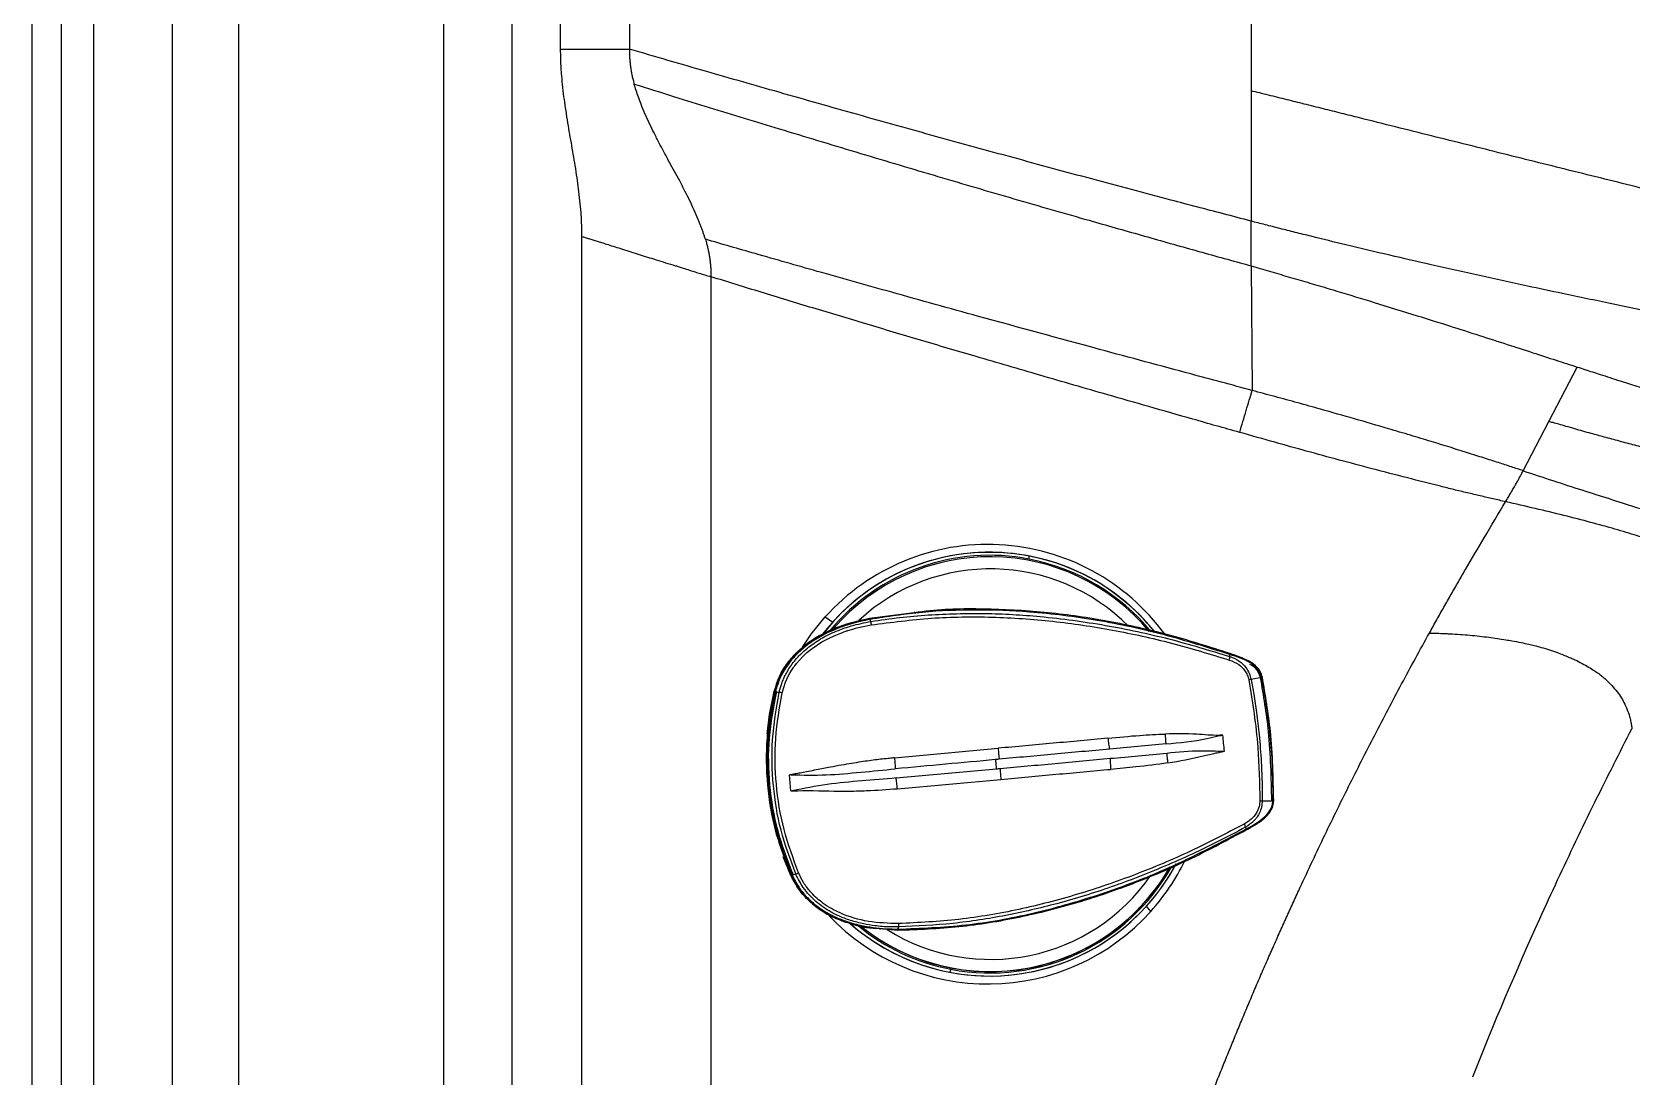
# Model space of a CAD drawing. Extents: x 525 to 609, y 649 to 778.
# Drawn here: x 525.13 to 535.14, y 704.03 to 710.57 of the extents above; entities that cross this region are included whole.
import ezdxf

# ---------------------------------------------------------------- set-up
doc = ezdxf.new("R2010")
doc.units = 0
doc.header["$MEASUREMENT"] = 0
doc.layers.add('1', color=4, linetype='Continuous')

# ---------------------------------------------------------------- blocks, each defined once
blk = doc.blocks.new('JETSETTER')
at = {"layer": '1', "color": 4, "linetype": 'Continuous', "lineweight": 25}
blk.add_line((0, 64.99), (0, 33.995), dxfattribs=at)
at = {"layer": '1', "color": 3, "linetype": 'Continuous', "lineweight": 25}
for p, q in [((0.184, 33.995), (0.184, 64.573)), ((0.387, 33.995), (0.387, 64.296)), ((0.878, 63.663), (0.878, 33.995)), ((1.296, 33.995), (1.296, 63.154)), ((2.577, 62.919), (2.577, 33.158)), ((3.007, 33.995), (3.007, 62.919)), ((3.31, 41.336), (3.31, 55.881)), ((3.74, 55.882), (3.74, 41.336)), ((7.632, 42.951), (7.632, 41.075)), ((7.632, 41.075), (7.632, 40.622)), ((7.632, 40.622), (7.632, 40.26)), ((3.443, 33.669), (3.443, 40.164)), ((7.633, 39.98), (7.64, 39.2)), ((4.251, 39.912), (4.251, 34.232)), ((9.496, 39.007), (9.673, 39.347)), ((9.336, 38.698), (9.496, 39.007)), ((6.243, 38.145), (6.243, 38.164)), ((4.966, 37.784), (5.013, 37.751)), ((5.243, 37.774), (5.524, 37.809)), ((5.524, 37.809), (5.243, 37.774)), ((5.243, 37.774), (5.243, 37.774)), ((5.246, 37.767), (5.246, 37.768)), ((5.252, 37.755), (5.246, 37.767)), ((5.525, 37.813), (5.524, 37.813)), ((5.013, 37.751), (4.949, 37.674)), ((7.5, 37.547), (7.5, 37.548)), ((7.5, 37.536), (7.5, 37.547)), ((7.698, 37.405), (7.632, 37.392)), ((4.647, 37.317), (4.648, 37.317)), ((4.647, 37.317), (4.647, 37.317)), ((4.654, 37.316), (4.678, 37.311)), ((5.4, 36.902), (6.048, 36.962)), ((4.752, 36.695), (4.743, 36.795)), ((5.41, 36.776), (6.038, 36.833)), ((5.418, 36.709), (6.066, 36.767)), ((7.702, 36.633), (7.769, 36.633)), ((7.597, 36.468), (7.599, 36.457)), ((7.599, 36.457), (7.6, 36.456)), ((4.752, 36.165), (4.704, 36.283)), ((4.752, 36.165), (4.753, 36.165)), ((4.752, 36.165), (4.752, 36.165)), ((4.759, 36.168), (4.782, 36.176)), ((7.004, 35.94), (6.977, 35.974)), ((5.306, 35.834), (5.422, 35.824)), ((5.308, 35.83), (5.309, 35.829)), ((5.421, 35.824), (5.422, 35.824)), ((5.423, 35.831), (5.426, 35.844)), ((5.423, 35.831), (5.423, 35.83)), ((5.746, 35.56), (5.754, 35.579))]:
    blk.add_line(p, q, dxfattribs=at)
at = {"layer": '1', "color": 3, "linetype": 'Continuous', "lineweight": 25, "flags": 128}
for points in [[(4.823, 37.594), (4.878, 37.676), (4.966, 37.784)], [(4.697, 37.308), (4.717, 37.375), (4.737, 37.418), (4.744, 37.431), (4.751, 37.443), (4.76, 37.455), (4.768, 37.468), (4.768, 37.468), (4.77, 37.471), (4.776, 37.478), (4.787, 37.493), (4.805, 37.514), (4.829, 37.538), (4.852, 37.56), (4.877, 37.58), (4.878, 37.581), (4.885, 37.587), (4.946, 37.627), (4.999, 37.655), (5.033, 37.67), (5.063, 37.682), (5.07, 37.685), (5.083, 37.69), (5.095, 37.694), (5.1, 37.696), (5.102, 37.696), (5.103, 37.697), (5.103, 37.697), (5.104, 37.697), (5.104, 37.697), (5.104, 37.697), (5.104, 37.697), (5.104, 37.697), (5.104, 37.697), (5.104, 37.697), (5.104, 37.697), (5.104, 37.697), (5.104, 37.697), (5.107, 37.698), (5.139, 37.708), (5.165, 37.715), (5.254, 37.734)], [(4.603, 37.051), (4.618, 37.173), (4.647, 37.317)], [(4.617, 37.14), (4.622, 37.172), (4.65, 37.316)]]:
    blk.add_lwpolyline(points, dxfattribs=at)
at = {"layer": '1', "color": 3, "linetype": 'Continuous', "lineweight": 25}
for centre, radius, start, end in [((5.995, 36.865), 1.323, 79.1783, 142.2121), ((5.985, 36.865), 1.372, 36.0887, 137.9519), ((5.999, 36.865), 1.304, 79.1803, 140.046), ((5.995, 36.865), 1.323, 38.5783, 137.9534), ((5.999, 36.865), 1.295, 39.7322, 139.0952), ((5.999, 36.865), 1.295, 39.7414, 139.0784), ((6.002, 36.865), 1.219, 44.7543, 132.658), ((5.994, 36.865), 1.323, 38.3388, 79.1617), ((5.998, 36.864), 1.304, 39.3103, 79.1617), ((5.438, 37.767), 0.187, 183.6098, 190.1684), ((7.449, 37.533), 0.0507, 338.43, 3.2438), ((7.687, 37.014), 0.382, 98.2002, 100.3536), ((6.389, 36.895), 1.784, 166.3735, 204.0714), ((4.641, 37.056), 0.258, 77.4049, 81.6652), ((6.387, 36.895), 1.787, 174.106, 204.0712), ((7.686, 36.941), 0.308, 270.1686, 272.8398), ((7.547, 36.462), 0.0504, 7.3793, 32.1086), ((4.714, 36.383), 0.218, 288.0197, 293.0586), ((5.999, 36.86), 1.295, 231.4347, 330.5382), ((5.999, 36.86), 1.296, 231.7555, 330.3335), ((6.002, 36.86), 1.219, 237.866, 325.3677), ((5.995, 36.86), 1.323, 259.1877, 331.5444), ((5.998, 36.86), 1.304, 259.1843, 330.7268), ((5.993, 36.862), 1.326, 317.9423, 331.9873), ((5.983, 36.862), 1.375, 317.9412, 333.9705), ((5.995, 36.859), 1.322, 228.4209, 317.9564), ((5.985, 36.859), 1.372, 223.3895, 317.9551), ((5.995, 36.86), 1.323, 228.8844, 259.1632), ((5.608, 35.865), 0.183, 180.2237, 186.8513), ((5.999, 36.86), 1.304, 230.7397, 259.1651)]:
    blk.add_arc(centre, radius, start, end, dxfattribs=at)
for points, knots in [([(3.443, 40.164), (3.443, 40.17), (3.443, 40.182), (3.443, 40.2), (3.442, 40.219), (3.442, 40.237), (3.441, 40.256), (3.44, 40.275), (3.439, 40.295), (3.436, 40.332), (3.431, 40.388), (3.423, 40.46), (3.413, 40.533), (3.401, 40.606), (3.389, 40.678), (3.377, 40.75), (3.364, 40.821), (3.352, 40.894), (3.341, 40.966), (3.33, 41.04), (3.322, 41.112), (3.316, 41.174), (3.313, 41.224), (3.311, 41.262), (3.31, 41.299), (3.31, 41.324), (3.31, 41.336)], [0, 0, 0, 0, 0.014964, 0.030106, 0.045432, 0.060948, 0.076659, 0.092568, 0.108682, 0.125005, 0.185426, 0.249997, 0.309049, 0.374997, 0.437499, 0.500003, 0.562507, 0.625008, 0.690943, 0.750009, 0.814563, 0.875001, 0.907387, 0.938989, 0.969846, 1, 1, 1, 1]), ([(3.31, 41.336), (3.332, 41.336), (3.359, 41.336), (3.42, 41.336), (3.49, 41.336), (3.57, 41.336), (3.654, 41.336), (3.697, 41.336), (3.74, 41.336)], [0, 0, 0, 0, 0.25, 0.25, 0.5, 0.75, 0.75, 1, 1, 1, 1]), ([(3.74, 41.336), (3.74, 41.331), (3.74, 41.322), (3.74, 41.308), (3.741, 41.294), (3.742, 41.28), (3.743, 41.266), (3.744, 41.252), (3.746, 41.238), (3.748, 41.219), (3.752, 41.196), (3.757, 41.169), (3.763, 41.143), (3.768, 41.126), (3.77, 41.117)], [0, 0, 0, 0, 0.062049, 0.12415, 0.186345, 0.248673, 0.311175, 0.373892, 0.436862, 0.500123, 0.625266, 0.75007, 0.874876, 1, 1, 1, 1]), ([(7.632, 40.26), (7.574, 40.275), (7.461, 40.305), (7.294, 40.348), (7.102, 40.399), (6.883, 40.457), (6.553, 40.545), (6.145, 40.656), (5.656, 40.79), (5.168, 40.926), (4.69, 41.062), (4.213, 41.198), (3.901, 41.289), (3.74, 41.336)], [0, 0, 0, 0, 0.044272, 0.087027, 0.128265, 0.191539, 0.255401, 0.381735, 0.506278, 0.631738, 0.75853, 0.875211, 1, 1, 1, 1]), ([(4.216, 40.146), (4.214, 40.153), (4.21, 40.166), (4.203, 40.186), (4.196, 40.207), (4.188, 40.228), (4.18, 40.249), (4.166, 40.283), (4.145, 40.33), (4.118, 40.389), (4.087, 40.45), (4.056, 40.51), (4.023, 40.57), (3.989, 40.632), (3.957, 40.692), (3.925, 40.752), (3.896, 40.809), (3.866, 40.87), (3.838, 40.93), (3.815, 40.986), (3.797, 41.034), (3.783, 41.076), (3.774, 41.104), (3.77, 41.117)], [0, 0, 0, 0, 0.01996, 0.040246, 0.060861, 0.08181, 0.103095, 0.12472, 0.18491, 0.249518, 0.308383, 0.374739, 0.43748, 0.500256, 0.571955, 0.625722, 0.691621, 0.750806, 0.815183, 0.875427, 0.918198, 0.95971, 1, 1, 1, 1]), ([(3.77, 41.117), (3.855, 41.091), (4.011, 41.042), (4.314, 40.948), (4.692, 40.833), (5.159, 40.692), (5.638, 40.549), (6.118, 40.408), (6.546, 40.285), (6.923, 40.178), (7.245, 40.087), (7.458, 40.028), (7.564, 39.999)], [0, 0, 0, 0, 0.0671667, 0.1243881, 0.2402639, 0.3667132, 0.4944132, 0.6198437, 0.7462341, 0.8322024, 0.9167919, 1, 1, 1, 1]), ([(13.453, 39.621), (13.449, 39.622), (13.44, 39.624), (13.427, 39.627), (13.414, 39.631), (13.4, 39.634), (13.387, 39.637), (13.374, 39.641), (13.361, 39.644), (13.348, 39.648), (13.335, 39.651), (13.322, 39.654), (13.31, 39.657), (13.271, 39.667), (13.204, 39.684), (13.062, 39.721), (12.862, 39.772), (12.625, 39.831), (12.422, 39.881), (12.258, 39.922), (12.087, 39.964), (11.849, 40.024), (11.601, 40.085), (11.34, 40.15), (11.074, 40.217), (10.73, 40.302), (10.307, 40.408), (9.875, 40.516), (9.434, 40.625), (8.988, 40.737), (8.613, 40.83), (8.349, 40.896), (8.198, 40.934), (8.083, 40.963), (7.969, 40.991), (7.855, 41.02), (7.744, 41.047), (7.668, 41.066), (7.632, 41.075)], [0, 0, 0, 0, 0.006015, 0.011881, 0.017599, 0.023169, 0.028591, 0.033864, 0.038988, 0.043964, 0.04879, 0.053468, 0.057996, 0.062375, 0.094352, 0.124642, 0.189495, 0.249503, 0.281582, 0.312148, 0.344079, 0.374818, 0.437428, 0.467997, 0.499978, 0.562397, 0.624747, 0.687125, 0.749587, 0.812146, 0.874778, 0.906106, 0.921769, 0.937428, 0.954042, 0.96873, 0.984853, 1, 1, 1, 1]), ([(7.633, 39.98), (7.633, 39.983), (7.633, 39.991), (7.633, 40.002), (7.633, 40.015), (7.632, 40.028), (7.632, 40.041), (7.632, 40.055), (7.632, 40.079), (7.632, 40.112), (7.632, 40.149), (7.632, 40.179), (7.632, 40.203), (7.632, 40.231), (7.632, 40.25), (7.632, 40.26)], [0, 0, 0, 0, 0.043569, 0.088909, 0.136004, 0.184839, 0.235399, 0.287667, 0.341646, 0.492309, 0.647394, 0.720749, 0.803873, 0.89693, 1, 1, 1, 1]), ([(13.205, 38.918), (13.203, 38.92), (13.192, 38.926), (13.174, 38.936), (13.154, 38.947), (13.128, 38.96), (13.096, 38.975), (13.04, 39), (12.981, 39.024), (12.918, 39.048), (12.869, 39.066), (12.813, 39.085), (12.748, 39.105), (12.677, 39.127), (12.61, 39.147), (12.547, 39.164), (12.497, 39.178), (12.454, 39.189), (12.415, 39.2), (12.356, 39.215), (12.242, 39.244), (12.036, 39.294), (11.731, 39.362), (11.371, 39.439), (11.018, 39.512), (10.697, 39.577), (10.405, 39.637), (10.139, 39.691), (9.868, 39.747), (9.613, 39.8), (9.237, 39.88), (8.876, 39.96), (8.496, 40.047), (8.245, 40.106), (8.048, 40.155), (7.91, 40.189), (7.814, 40.213), (7.722, 40.237), (7.661, 40.252), (7.632, 40.26)], [0, 0, 0, 0, 0.004362, 0.016304, 0.025197, 0.032726, 0.049536, 0.065308, 0.096491, 0.111162, 0.125005, 0.141549, 0.15977, 0.178417, 0.196447, 0.209993, 0.223534, 0.23131, 0.238976, 0.250017, 0.270135, 0.311762, 0.375005, 0.441804, 0.499987, 0.550249, 0.595641, 0.636209, 0.671924, 0.717727, 0.749998, 0.837619, 0.874987, 0.914442, 0.945789, 0.960116, 0.973928, 0.987223, 1, 1, 1, 1]), ([(3.443, 40.164), (3.447, 40.163), (3.454, 40.161), (3.464, 40.157), (3.476, 40.154), (3.487, 40.15), (3.5, 40.146), (3.512, 40.142), (3.525, 40.138), (3.538, 40.134), (3.552, 40.13), (3.566, 40.125), (3.581, 40.121), (3.619, 40.109), (3.686, 40.088), (3.785, 40.056), (3.895, 40.022), (3.979, 39.996), (4.035, 39.979), (4.059, 39.971), (4.085, 39.963), (4.114, 39.954), (4.145, 39.944), (4.178, 39.934), (4.214, 39.923), (4.238, 39.916), (4.251, 39.912)], [0, 0, 0, 0, 0.020109, 0.040348, 0.06072, 0.081223, 0.101859, 0.122629, 0.143532, 0.164569, 0.185741, 0.207048, 0.228491, 0.25007, 0.371326, 0.499995, 0.618393, 0.749934, 0.773514, 0.799288, 0.827256, 0.857417, 0.889772, 0.924321, 0.961064, 1, 1, 1, 1]), ([(4.216, 40.146), (4.218, 40.142), (4.22, 40.133), (4.224, 40.12), (4.227, 40.107), (4.23, 40.094), (4.233, 40.081), (4.236, 40.069), (4.238, 40.057), (4.24, 40.044), (4.243, 40.029), (4.245, 40.009), (4.248, 39.985), (4.25, 39.961), (4.251, 39.936), (4.251, 39.92), (4.251, 39.912)], [0, 0, 0, 0, 0.060295, 0.119429, 0.177392, 0.234171, 0.289756, 0.34414, 0.397314, 0.449272, 0.500012, 0.599268, 0.698913, 0.798937, 0.899312, 1, 1, 1, 1]), ([(7.64, 39.2), (7.512, 39.235), (7.193, 39.32), (6.621, 39.474), (5.997, 39.644), (5.408, 39.807), (4.942, 39.938), (4.553, 40.049), (4.32, 40.116), (4.216, 40.146)], [0, 0, 0, 0, 0.112037, 0.278735, 0.500004, 0.658787, 0.795038, 0.908779, 1, 1, 1, 1]), ([(7.633, 39.98), (7.652, 39.974), (7.69, 39.963), (7.748, 39.946), (7.806, 39.929), (7.865, 39.912), (7.925, 39.895), (7.985, 39.877), (8.045, 39.859), (8.107, 39.841), (8.226, 39.805), (8.415, 39.748), (8.65, 39.675), (8.87, 39.606), (9.058, 39.546), (9.232, 39.49), (9.392, 39.438), (9.537, 39.391), (9.63, 39.361), (9.673, 39.347)], [0, 0, 0, 0, 0.027491, 0.055284, 0.083383, 0.111792, 0.140516, 0.16956, 0.198932, 0.228637, 0.258684, 0.372025, 0.503731, 0.602877, 0.695627, 0.781788, 0.861255, 0.933991, 1, 1, 1, 1]), ([(7.561, 38.938), (7.463, 38.965), (7.274, 39.019), (6.998, 39.098), (6.679, 39.189), (6.319, 39.293), (5.928, 39.407), (5.565, 39.514), (5.224, 39.616), (4.892, 39.715), (4.568, 39.814), (4.356, 39.879), (4.251, 39.912)], [0, 0, 0, 0, 0.088506, 0.171519, 0.249038, 0.376912, 0.497424, 0.603013, 0.706064, 0.806578, 0.904557, 1, 1, 1, 1]), ([(9.673, 39.347), (9.69, 39.342), (9.722, 39.331), (9.77, 39.316), (9.822, 39.299), (9.88, 39.281), (9.956, 39.256), (10.052, 39.226), (10.155, 39.192), (10.253, 39.16), (10.343, 39.13), (10.435, 39.099), (10.529, 39.067), (10.601, 39.043), (10.659, 39.022), (10.708, 39.005), (10.77, 38.984), (10.831, 38.964), (10.889, 38.944), (10.957, 38.921), (11.072, 38.883), (11.23, 38.835), (11.381, 38.792), (11.478, 38.767), (11.524, 38.755), (11.546, 38.75), (11.565, 38.745), (11.587, 38.739), (11.627, 38.729), (11.67, 38.718), (11.714, 38.707), (11.741, 38.7), (11.766, 38.694), (11.793, 38.688), (11.837, 38.677), (11.896, 38.661), (11.953, 38.646), (11.999, 38.633), (12.037, 38.622), (12.077, 38.61), (12.117, 38.598), (12.156, 38.586), (12.204, 38.57), (12.258, 38.55), (12.307, 38.53), (12.345, 38.514), (12.373, 38.501), (12.398, 38.488), (12.422, 38.476), (12.436, 38.468), (12.443, 38.464)], [0, 0, 0, 0, 0.012147, 0.024281, 0.036401, 0.051584, 0.068014, 0.094842, 0.125011, 0.148206, 0.172302, 0.197294, 0.223192, 0.250008, 0.257979, 0.273457, 0.292831, 0.312496, 0.327247, 0.345522, 0.374985, 0.436341, 0.499981, 0.531084, 0.540307, 0.549533, 0.555356, 0.56119, 0.574105, 0.60104, 0.611278, 0.624991, 0.632508, 0.641559, 0.657058, 0.686448, 0.716358, 0.732509, 0.749991, 0.769988, 0.789964, 0.809916, 0.829843, 0.867444, 0.902708, 0.923073, 0.942974, 0.962424, 0.981431, 1, 1, 1, 1]), ([(7.561, 38.938), (7.574, 38.983), (7.588, 39.03), (7.615, 39.119), (7.628, 39.162), (7.64, 39.2)], [0, 0, 0, 0, 0.5, 0.5, 1, 1, 1, 1]), ([(9.336, 38.698), (9.311, 38.706), (9.26, 38.723), (9.178, 38.75), (9.086, 38.779), (8.985, 38.811), (8.875, 38.846), (8.756, 38.882), (8.628, 38.921), (8.468, 38.968), (8.28, 39.023), (8.091, 39.076), (7.925, 39.123), (7.782, 39.162), (7.687, 39.187), (7.64, 39.2)], [0, 0, 0, 0, 0.043535, 0.092482, 0.14684, 0.20661, 0.271792, 0.34239, 0.418407, 0.499849, 0.624779, 0.749762, 0.833491, 0.916903, 1, 1, 1, 1]), ([(11.675, 38.319), (11.674, 38.321), (11.672, 38.324), (11.668, 38.329), (11.664, 38.334), (11.657, 38.341), (11.648, 38.35), (11.632, 38.365), (11.609, 38.383), (11.577, 38.405), (11.545, 38.424), (11.518, 38.439), (11.496, 38.45), (11.473, 38.461), (11.45, 38.472), (11.426, 38.482), (11.385, 38.498), (11.337, 38.516), (11.257, 38.543), (11.169, 38.569), (11.07, 38.597), (10.99, 38.617), (10.917, 38.636), (10.815, 38.662), (10.693, 38.691), (10.567, 38.722), (10.465, 38.747), (10.399, 38.764), (10.349, 38.777), (10.293, 38.791), (10.22, 38.81), (10.129, 38.833), (10.035, 38.857), (9.94, 38.883), (9.848, 38.907), (9.755, 38.933), (9.675, 38.955), (9.608, 38.975), (9.562, 38.988), (9.526, 38.998), (9.505, 39.004), (9.496, 39.007)], [0, 0, 0, 0, 0.006558, 0.014034, 0.022427, 0.031736, 0.048832, 0.065927, 0.10227, 0.13895, 0.176426, 0.19504, 0.21365, 0.232656, 0.249963, 0.26615, 0.285509, 0.335166, 0.356314, 0.427477, 0.47676, 0.49999, 0.536484, 0.572513, 0.625924, 0.67897, 0.709031, 0.732152, 0.745583, 0.759009, 0.786673, 0.815033, 0.843717, 0.872655, 0.900469, 0.924477, 0.953656, 0.969378, 0.982343, 0.992551, 1, 1, 1, 1]), ([(9.226, 38.504), (9.2, 38.51), (9.147, 38.522), (9.067, 38.541), (8.985, 38.56), (8.902, 38.58), (8.778, 38.611), (8.607, 38.654), (8.326, 38.727), (8.05, 38.801), (7.773, 38.878), (7.635, 38.917), (7.561, 38.938)], [0, 0, 0, 0, 0.047063, 0.094939, 0.14363, 0.193137, 0.24346, 0.367764, 0.499992, 0.748895, 0.867131, 1, 1, 1, 1]), ([(9.226, 38.504), (9.229, 38.508), (9.234, 38.517), (9.242, 38.53), (9.249, 38.542), (9.256, 38.555), (9.263, 38.567), (9.27, 38.579), (9.277, 38.591), (9.284, 38.603), (9.29, 38.614), (9.296, 38.625), (9.303, 38.636), (9.309, 38.647), (9.314, 38.658), (9.32, 38.668), (9.325, 38.678), (9.331, 38.688), (9.334, 38.695), (9.336, 38.698)], [0, 0, 0, 0, 0.065634, 0.1304644, 0.1944758, 0.2576544, 0.3199883, 0.3814673, 0.4420829, 0.5018282, 0.5606981, 0.6186888, 0.6757982, 0.7320256, 0.7873716, 0.8418383, 0.8954287, 0.9481475, 1, 1, 1, 1]), ([(9.336, 38.698), (9.398, 38.677), (9.523, 38.636), (9.705, 38.577), (9.876, 38.523), (10.035, 38.472), (10.178, 38.426), (10.264, 38.398), (10.386, 38.357), (10.458, 38.333), (10.585, 38.287), (10.695, 38.243), (10.82, 38.183), (10.88, 38.144), (10.93, 38.104), (10.949, 38.084), (10.964, 38.063)], [0, 0, 0, 0, 0.0625, 0.125, 0.1875, 0.25, 0.3125, 0.375, 0.375, 0.5, 0.5, 0.625, 0.75, 0.875, 0.875, 1, 1, 1, 1]), ([(8.749, 37.682), (8.764, 37.71), (8.794, 37.764), (8.84, 37.845), (8.885, 37.924), (8.93, 38.003), (8.998, 38.121), (9.097, 38.288), (9.181, 38.429), (9.226, 38.504)], [0, 0, 0, 0, 0.098607, 0.1961, 0.292481, 0.387753, 0.481915, 0.722801, 1, 1, 1, 1]), ([(10.659, 37.86), (10.658, 37.889), (10.645, 37.944), (10.591, 38.023), (10.53, 38.074), (10.455, 38.124), (10.41, 38.149), (10.302, 38.2), (10.239, 38.226), (10.128, 38.265), (10.049, 38.292), (9.913, 38.333), (9.76, 38.375), (9.648, 38.404), (9.532, 38.433), (9.472, 38.447), (9.35, 38.476), (9.289, 38.49), (9.226, 38.504)], [0, 0, 0, 0, 0.125, 0.25, 0.375, 0.375, 0.5, 0.5, 0.625, 0.625, 0.6875, 0.75, 0.8125, 0.875, 0.875, 0.9375, 0.9375, 1, 1, 1, 1]), ([(4.647, 37.317), (4.657, 37.349), (4.676, 37.412), (4.729, 37.498), (4.796, 37.572), (4.874, 37.633), (4.96, 37.683), (5.081, 37.737), (5.178, 37.759), (5.243, 37.774)], [0, 0, 0, 0, 0.125134, 0.250265, 0.375377, 0.500441, 0.625448, 0.750408, 1, 1, 1, 1]), ([(5.243, 37.774), (5.179, 37.759), (5.082, 37.737), (4.961, 37.684), (4.875, 37.634), (4.797, 37.572), (4.73, 37.498), (4.677, 37.413), (4.657, 37.349), (4.648, 37.317)], [0, 0, 0, 0, 0.2490625, 0.3738461, 0.4987854, 0.6238953, 0.7491661, 0.8745508, 1, 1, 1, 1]), ([(5.246, 37.768), (5.207, 37.76), (5.129, 37.743), (5.031, 37.708), (4.953, 37.671), (4.895, 37.637), (4.835, 37.595), (4.776, 37.541), (4.722, 37.473), (4.679, 37.398), (4.663, 37.344), (4.654, 37.316)], [0, 0, 0, 0, 0.1490816, 0.3059589, 0.3942991, 0.4788429, 0.5602323, 0.6736477, 0.7827224, 0.8893088, 1, 1, 1, 1]), ([(5.124, 37.741), (5.127, 37.742), (5.166, 37.755), (5.206, 37.763), (5.243, 37.77)], [0, 0, 0, 0, 0.083364, 1, 1, 1, 1]), ([(5.245, 37.768), (5.245, 37.769), (5.245, 37.77), (5.244, 37.772), (5.244, 37.774), (5.243, 37.774), (5.243, 37.774)], [0, 0, 0, 0, 0.27715, 0.614309, 0.854685, 1, 1, 1, 1]), ([(7.5, 37.548), (7.364, 37.591), (7.091, 37.678), (6.671, 37.767), (6.276, 37.817), (5.91, 37.831), (5.575, 37.818), (5.355, 37.785), (5.246, 37.768)], [0, 0, 0, 0, 0.187062, 0.374644, 0.561877, 0.70843, 0.854414, 1, 1, 1, 1]), ([(5.252, 37.755), (5.312, 37.764), (5.431, 37.781), (5.611, 37.797), (5.788, 37.805), (5.965, 37.806), (6.139, 37.8), (6.392, 37.781), (6.72, 37.736), (7.118, 37.652), (7.373, 37.574), (7.5, 37.536)], [0, 0, 0, 0, 0.079707, 0.15846, 0.236336, 0.313387, 0.38965, 0.46514, 0.646211, 0.824644, 1, 1, 1, 1]), ([(5.254, 37.734), (5.38, 37.75), (5.631, 37.783), (6.012, 37.787), (6.391, 37.761), (6.766, 37.705), (7.136, 37.624), (7.376, 37.551), (7.496, 37.514)], [0, 0, 0, 0, 0.166576, 0.333185, 0.499837, 0.666527, 0.833251, 1, 1, 1, 1]), ([(5.349, 37.787), (5.352, 37.788), (5.4, 37.796), (5.452, 37.802), (5.502, 37.807), (5.506, 37.807)], [0, 0, 0, 0, 0.058151, 0.911546, 1, 1, 1, 1]), ([(7.501, 37.554), (7.379, 37.593), (7.137, 37.671), (6.764, 37.755), (6.386, 37.813), (6.005, 37.835), (5.716, 37.835), (5.557, 37.814), (5.524, 37.809)], [0, 0, 0, 0, 0.190117, 0.380242, 0.570384, 0.760543, 0.950714, 1, 1, 1, 1]), ([(4.678, 37.311), (4.68, 37.319), (4.684, 37.336), (4.692, 37.362), (4.702, 37.389), (4.716, 37.418), (4.739, 37.462), (4.775, 37.512), (4.821, 37.56), (4.864, 37.596), (4.905, 37.626), (4.949, 37.653), (4.997, 37.678), (5.057, 37.704), (5.142, 37.733), (5.211, 37.747), (5.252, 37.755)], [0, 0, 0, 0, 0.032344, 0.067621, 0.105834, 0.146977, 0.191053, 0.298233, 0.384938, 0.451123, 0.51551, 0.582863, 0.653191, 0.726483, 0.83706, 1, 1, 1, 1]), ([(7.237, 34.407), (7.248, 34.438), (7.272, 34.5), (7.307, 34.594), (7.343, 34.687), (7.379, 34.78), (7.416, 34.873), (7.453, 34.966), (7.491, 35.059), (7.529, 35.151), (7.567, 35.244), (7.606, 35.336), (7.645, 35.429), (7.684, 35.521), (7.724, 35.613), (7.765, 35.705), (7.806, 35.797), (7.847, 35.889), (7.889, 35.981), (7.942, 36.096), (8.007, 36.236), (8.084, 36.399), (8.163, 36.561), (8.243, 36.723), (8.324, 36.884), (8.407, 37.045), (8.49, 37.205), (8.575, 37.365), (8.661, 37.524), (8.719, 37.63), (8.749, 37.682)], [0, 0, 0, 0, 0.0276285, 0.0552702, 0.0829256, 0.1105951, 0.1382792, 0.1659785, 0.1936935, 0.2214246, 0.2491723, 0.2769372, 0.3047198, 0.3325204, 0.3603397, 0.3881781, 0.4160362, 0.4439143, 0.471813, 0.4997328, 0.5496766, 0.5996314, 0.6496, 0.6995852, 0.7495898, 0.7996165, 0.8496681, 0.8997474, 0.9498571, 1, 1, 1, 1]), ([(8.749, 37.682), (8.755, 37.682), (8.768, 37.682), (8.788, 37.682), (8.809, 37.681), (8.831, 37.68), (8.854, 37.679), (8.891, 37.678), (8.941, 37.674), (9.023, 37.668), (9.12, 37.657), (9.206, 37.644), (9.273, 37.633), (9.321, 37.624), (9.367, 37.614), (9.409, 37.604), (9.472, 37.587), (9.546, 37.563), (9.608, 37.538), (9.655, 37.518), (9.695, 37.498), (9.736, 37.476), (9.772, 37.454), (9.802, 37.434), (9.829, 37.413), (9.859, 37.387), (9.892, 37.354), (9.925, 37.315), (9.952, 37.277), (9.974, 37.235), (9.99, 37.198), (9.999, 37.17), (10.003, 37.156), (10.007, 37.141), (10.011, 37.124), (10.014, 37.106), (10.015, 37.096), (10.016, 37.089), (10.017, 37.086), (10.017, 37.085), (10.017, 37.084)], [0, 0, 0, 0, 0.00638, 0.013148, 0.020304, 0.027849, 0.035781, 0.044102, 0.065622, 0.087135, 0.129396, 0.169605, 0.184877, 0.208503, 0.22954, 0.245429, 0.265663, 0.319419, 0.361799, 0.37964, 0.413175, 0.447619, 0.480339, 0.509148, 0.537968, 0.568082, 0.620713, 0.678266, 0.732498, 0.785231, 0.851421, 0.889266, 0.899473, 0.911273, 0.953349, 0.970221, 0.987092, 0.99362, 0.997923, 1, 1, 1, 1]), ([(7.496, 37.514), (7.517, 37.506), (7.554, 37.491), (7.59, 37.454), (7.61, 37.42), (7.615, 37.4), (7.618, 37.39)], [0, 0, 0, 0, 0.363336, 0.653347, 0.82864, 1, 1, 1, 1]), ([(7.499, 37.548), (7.5, 37.549), (7.5, 37.55), (7.5, 37.552), (7.501, 37.553), (7.501, 37.554), (7.501, 37.554)], [0, 0, 0, 0, 0.261102, 0.605733, 0.85146, 1, 1, 1, 1]), ([(7.698, 37.405), (7.696, 37.414), (7.691, 37.433), (7.669, 37.466), (7.608, 37.514), (7.544, 37.534), (7.5, 37.548)], [0, 0, 0, 0, 0.108761, 0.221896, 0.461597, 1, 1, 1, 1]), ([(7.5, 37.536), (7.52, 37.527), (7.558, 37.512), (7.598, 37.472), (7.622, 37.432), (7.629, 37.405), (7.632, 37.392)], [0, 0, 0, 0, 0.322456, 0.598475, 0.799024, 1, 1, 1, 1]), ([(7.703, 37.407), (7.7, 37.417), (7.694, 37.439), (7.667, 37.476), (7.604, 37.52), (7.542, 37.54), (7.501, 37.554)], [0, 0, 0, 0, 0.128851, 0.256879, 0.508214, 1, 1, 1, 1]), ([(7.692, 37.404), (7.683, 37.426), (7.67, 37.461), (7.637, 37.479), (7.625, 37.486)], [0, 0, 0, 0, 0.618652, 1, 1, 1, 1]), ([(7.618, 37.39), (7.641, 37.249), (7.681, 36.998), (7.685, 36.744), (7.687, 36.633)], [0, 0, 0, 0, 0.559943, 1, 1, 1, 1]), ([(7.632, 37.392), (7.638, 37.361), (7.651, 37.293), (7.668, 37.178), (7.685, 37.035), (7.696, 36.885), (7.702, 36.746), (7.702, 36.667), (7.702, 36.633)], [0, 0, 0, 0, 0.122705, 0.274469, 0.455295, 0.686949, 0.868512, 1, 1, 1, 1]), ([(7.762, 36.633), (7.759, 36.778), (7.754, 37.037), (7.711, 37.292), (7.692, 37.404)], [0, 0, 0, 0, 0.559952, 1, 1, 1, 1]), ([(7.698, 37.406), (7.699, 37.406), (7.7, 37.406), (7.702, 37.406), (7.703, 37.407), (7.703, 37.407), (7.703, 37.407)], [0, 0, 0, 0, 0.236023, 0.592344, 0.846419, 1, 1, 1, 1]), ([(7.698, 37.405), (7.72, 37.278), (7.762, 37.022), (7.767, 36.762), (7.769, 36.633)], [0, 0, 0, 0, 0.499974, 1, 1, 1, 1]), ([(7.774, 36.633), (7.771, 36.778), (7.766, 37.038), (7.722, 37.294), (7.703, 37.407)], [0, 0, 0, 0, 0.55995, 1, 1, 1, 1]), ([(4.648, 37.317), (4.629, 37.221), (4.592, 37.028), (4.598, 36.732), (4.645, 36.44), (4.717, 36.257), (4.753, 36.165)], [0, 0, 0, 0, 0.25, 0.5, 0.75, 1, 1, 1, 1]), ([(4.661, 37.314), (4.642, 37.218), (4.605, 37.027), (4.611, 36.733), (4.659, 36.443), (4.73, 36.261), (4.765, 36.17)], [0, 0, 0, 0, 0.25, 0.5, 0.75, 1, 1, 1, 1]), ([(4.782, 36.176), (4.748, 36.267), (4.681, 36.445), (4.636, 36.729), (4.627, 37.02), (4.661, 37.213), (4.678, 37.311)], [0, 0, 0, 0, 0.2503088, 0.4934874, 0.7419471, 1, 1, 1, 1]), ([(4.661, 37.314), (4.661, 37.314), (4.66, 37.314), (4.659, 37.315), (4.656, 37.315), (4.653, 37.316), (4.649, 37.317), (4.648, 37.317), (4.648, 37.317)], [0, 0, 0, 0, 0.02281, 0.050068, 0.135452, 0.463598, 0.814897, 1, 1, 1, 1]), ([(4.8, 36.183), (4.766, 36.272), (4.7, 36.452), (4.654, 36.736), (4.647, 37.025), (4.68, 37.213), (4.697, 37.308)], [0, 0, 0, 0, 0.2499976, 0.4999943, 0.7500077, 1, 1, 1, 1]), ([(6.736, 37.025), (6.622, 37.014), (6.393, 36.993), (6.163, 36.972), (6.048, 36.962)], [0, 0, 0, 0, 0.499872, 1, 1, 1, 1]), ([(6.736, 37.025), (6.803, 37.031), (6.922, 37.043), (7.042, 37.049), (7.094, 37.051)], [0, 0, 0, 0, 0.56018, 1, 1, 1, 1]), ([(6.736, 37.025), (6.737, 37.019), (6.738, 37.006), (6.74, 36.988), (6.743, 36.971), (6.745, 36.961), (6.746, 36.956)], [0, 0, 0, 0, 0.247848, 0.500004, 0.752165, 1, 1, 1, 1]), ([(7.099, 36.989), (7.041, 36.984), (6.923, 36.973), (6.805, 36.962), (6.746, 36.956)], [0, 0, 0, 0, 0.4998892, 1, 1, 1, 1]), ([(7.451, 37.044), (7.451, 37.044), (7.449, 37.044), (7.442, 37.043), (7.389, 37.041), (7.273, 37.054), (7.16, 37.052), (7.094, 37.051)], [0, 0, 0, 0, 0.001608, 0.015648, 0.055894, 0.446082, 1, 1, 1, 1]), ([(7.094, 37.051), (7.095, 37.04), (7.096, 37.017), (7.098, 36.998), (7.099, 36.989)], [0, 0, 0, 0, 0.500026, 1, 1, 1, 1]), ([(7.099, 36.989), (7.185, 36.997), (7.295, 37.006), (7.409, 37.035), (7.44, 37.042), (7.448, 37.043), (7.45, 37.044), (7.451, 37.044), (7.451, 37.044), (7.451, 37.044), (7.451, 37.044)], [0, 0, 0, 0, 0.730019, 0.931372, 0.982111, 0.995103, 0.998552, 0.999523, 0.999822, 1, 1, 1, 1]), ([(7.456, 37.043), (7.455, 37.043), (7.453, 37.043), (7.452, 37.044), (7.451, 37.044)], [0, 0, 0, 0, 0.486322, 1, 1, 1, 1]), ([(7.465, 36.944), (7.464, 36.96), (7.461, 36.993), (7.457, 37.027), (7.456, 37.043)], [0, 0, 0, 0, 0.499998, 1, 1, 1, 1]), ([(5.4, 36.902), (5.39, 36.901), (5.367, 36.898), (5.331, 36.895), (5.289, 36.89), (5.241, 36.884), (5.188, 36.876), (5.13, 36.867), (5.066, 36.856), (5.007, 36.845), (4.955, 36.835), (4.909, 36.826), (4.863, 36.817), (4.821, 36.809), (4.791, 36.804), (4.773, 36.8), (4.764, 36.799), (4.757, 36.797), (4.754, 36.796), (4.752, 36.796)], [0, 0, 0, 0, 0.047083, 0.102822, 0.167172, 0.240062, 0.32144, 0.411314, 0.509841, 0.617398, 0.683424, 0.754851, 0.831572, 0.898216, 0.948338, 0.969627, 0.982105, 0.993555, 1, 1, 1, 1]), ([(5.4, 36.902), (5.4, 36.895), (5.402, 36.883), (5.403, 36.865), (5.404, 36.848), (5.405, 36.838), (5.405, 36.833)], [0, 0, 0, 0, 0.247871, 0.499981, 0.752103, 1, 1, 1, 1]), ([(6.033, 36.891), (5.928, 36.881), (5.719, 36.862), (5.51, 36.843), (5.405, 36.833)], [0, 0, 0, 0, 0.50006, 1, 1, 1, 1]), ([(6.055, 36.893), (6.052, 36.893), (6.044, 36.892), (6.037, 36.891), (6.033, 36.891)], [0, 0, 0, 0, 0.5000066, 1, 1, 1, 1]), ([(6.038, 36.833), (6.038, 36.838), (6.038, 36.846), (6.036, 36.862), (6.035, 36.878), (6.034, 36.887), (6.033, 36.891)], [0, 0, 0, 0, 0.2502413, 0.4999956, 0.7497515, 1, 1, 1, 1]), ([(6.048, 36.962), (6.049, 36.955), (6.05, 36.943), (6.052, 36.924), (6.054, 36.907), (6.055, 36.898), (6.055, 36.893)], [0, 0, 0, 0, 0.247841, 0.499999, 0.752155, 1, 1, 1, 1]), ([(6.746, 36.956), (6.631, 36.946), (6.401, 36.925), (6.171, 36.904), (6.055, 36.893)], [0, 0, 0, 0, 0.499963, 1, 1, 1, 1]), ([(6.061, 36.836), (6.176, 36.846), (6.406, 36.867), (6.636, 36.888), (6.751, 36.899)], [0, 0, 0, 0, 0.500038, 1, 1, 1, 1]), ([(6.751, 36.899), (6.81, 36.904), (6.929, 36.915), (7.046, 36.926), (7.104, 36.932)], [0, 0, 0, 0, 0.500114, 1, 1, 1, 1]), ([(6.751, 36.899), (6.751, 36.894), (6.751, 36.885), (6.751, 36.867), (6.752, 36.849), (6.753, 36.836), (6.754, 36.83)], [0, 0, 0, 0, 0.24784, 0.5, 0.752161, 1, 1, 1, 1]), ([(7.111, 36.87), (7.044, 36.861), (6.926, 36.845), (6.807, 36.835), (6.754, 36.83)], [0, 0, 0, 0, 0.559816, 1, 1, 1, 1]), ([(7.104, 36.932), (7.176, 36.939), (7.294, 36.95), (7.413, 36.945), (7.46, 36.943)], [0, 0, 0, 0, 0.600625, 1, 1, 1, 1]), ([(7.104, 36.932), (7.105, 36.922), (7.106, 36.903), (7.109, 36.881), (7.111, 36.87)], [0, 0, 0, 0, 0.499971, 1, 1, 1, 1]), ([(7.111, 36.87), (7.185, 36.883), (7.286, 36.902), (7.396, 36.929), (7.436, 36.938), (7.451, 36.941), (7.455, 36.941), (7.458, 36.942), (7.459, 36.943), (7.46, 36.943)], [0, 0, 0, 0, 0.632718, 0.86002, 0.958233, 0.97592, 0.985986, 0.994958, 1, 1, 1, 1]), ([(7.46, 36.943), (7.461, 36.943), (7.463, 36.943), (7.464, 36.943), (7.465, 36.944)], [0, 0, 0, 0, 0.499985, 1, 1, 1, 1]), ([(4.752, 36.796), (4.751, 36.795), (4.747, 36.795), (4.744, 36.795), (4.743, 36.795)], [0, 0, 0, 0, 0.499982, 1, 1, 1, 1]), ([(4.752, 36.796), (4.826, 36.794), (4.972, 36.792), (5.189, 36.812), (5.333, 36.826), (5.405, 36.833)], [0, 0, 0, 0, 0.338237, 0.670375, 1, 1, 1, 1]), ([(5.41, 36.776), (5.338, 36.77), (5.194, 36.758), (4.977, 36.739), (4.834, 36.71), (4.762, 36.696)], [0, 0, 0, 0, 0.3296098, 0.6617303, 1, 1, 1, 1]), ([(5.418, 36.709), (5.417, 36.715), (5.416, 36.727), (5.414, 36.746), (5.412, 36.762), (5.411, 36.772), (5.41, 36.776)], [0, 0, 0, 0, 0.247915, 0.499992, 0.752094, 1, 1, 1, 1]), ([(6.038, 36.833), (6.043, 36.834), (6.05, 36.835), (6.057, 36.835), (6.061, 36.836)], [0, 0, 0, 0, 0.591871, 1, 1, 1, 1]), ([(6.061, 36.836), (6.061, 36.831), (6.061, 36.821), (6.063, 36.804), (6.064, 36.786), (6.065, 36.773), (6.066, 36.767)], [0, 0, 0, 0, 0.247847, 0.50001, 0.752163, 1, 1, 1, 1]), ([(6.066, 36.767), (6.181, 36.778), (6.411, 36.799), (6.64, 36.82), (6.754, 36.83)], [0, 0, 0, 0, 0.500126, 1, 1, 1, 1]), ([(9.901, 36.859), (9.82, 36.7), (9.741, 36.539), (9.587, 36.217), (9.511, 36.055), (9.29, 35.566), (9.15, 35.237), (9.018, 34.905)], [0, 0, 0, 0, 0.25, 0.25, 0.5, 0.5, 1, 1, 1, 1]), ([(4.752, 36.695), (4.753, 36.695), (4.757, 36.696), (4.76, 36.696), (4.762, 36.696)], [0, 0, 0, 0, 0.500133, 1, 1, 1, 1]), ([(4.762, 36.696), (4.762, 36.696), (4.768, 36.695), (4.779, 36.696), (4.875, 36.699), (4.967, 36.694), (5.054, 36.694), (5.055, 36.694), (5.059, 36.694), (5.073, 36.694), (5.129, 36.694), (5.247, 36.696), (5.354, 36.704), (5.418, 36.709)], [0, 0, 0, 0, 0.003082, 0.027251, 0.050123, 0.44553, 0.445662, 0.446817, 0.450123, 0.462787, 0.512259, 0.707507, 1, 1, 1, 1]), ([(7.687, 36.633), (7.686, 36.621), (7.684, 36.594), (7.666, 36.553), (7.633, 36.515), (7.605, 36.497), (7.59, 36.488)], [0, 0, 0, 0, 0.189795, 0.444627, 0.713678, 1, 1, 1, 1]), ([(7.701, 36.633), (7.701, 36.62), (7.699, 36.594), (7.687, 36.56), (7.673, 36.534), (7.66, 36.518), (7.638, 36.494), (7.616, 36.48), (7.597, 36.468)], [0, 0, 0, 0, 0.191713, 0.38275, 0.518616, 0.620934, 0.677458, 1, 1, 1, 1]), ([(7.6, 36.456), (7.64, 36.478), (7.699, 36.51), (7.751, 36.568), (7.766, 36.604), (7.768, 36.623), (7.769, 36.633)], [0, 0, 0, 0, 0.5383974, 0.7781036, 0.8912767, 1, 1, 1, 1]), ([(7.601, 36.451), (7.639, 36.472), (7.697, 36.503), (7.751, 36.558), (7.771, 36.599), (7.773, 36.621), (7.774, 36.633)], [0, 0, 0, 0, 0.491782, 0.743115, 0.871146, 1, 1, 1, 1]), ([(7.762, 36.633), (7.763, 36.633), (7.764, 36.633), (7.766, 36.633), (7.768, 36.633), (7.771, 36.633), (7.772, 36.633), (7.774, 36.633), (7.774, 36.633), (7.774, 36.633)], [0, 0, 0, 0, 0.055508, 0.165268, 0.342808, 0.555685, 0.762939, 0.910682, 1, 1, 1, 1]), ([(7.59, 36.488), (7.479, 36.43), (7.256, 36.314), (6.907, 36.167), (6.548, 36.044), (6.18, 35.949), (5.804, 35.884), (5.551, 35.871), (5.425, 35.865)], [0, 0, 0, 0, 0.1667541, 0.333479, 0.5001725, 0.6668271, 0.8334386, 1, 1, 1, 1]), ([(7.597, 36.468), (7.543, 36.439), (7.433, 36.381), (7.264, 36.299), (7.094, 36.224), (6.925, 36.155), (6.757, 36.093), (6.588, 36.038), (6.369, 35.975), (6.095, 35.912), (5.765, 35.86), (5.54, 35.849), (5.426, 35.844)], [0, 0, 0, 0, 0.082024, 0.164587, 0.247634, 0.327658, 0.40489, 0.482846, 0.561507, 0.704794, 0.850851, 1, 1, 1, 1]), ([(5.422, 35.824), (5.549, 35.829), (5.804, 35.838), (6.181, 35.901), (6.552, 35.994), (6.913, 36.119), (7.265, 36.27), (7.489, 36.391), (7.601, 36.451)], [0, 0, 0, 0, 0.166706, 0.33339, 0.500062, 0.666719, 0.833363, 1, 1, 1, 1]), ([(5.423, 35.83), (5.564, 35.836), (5.847, 35.847), (6.268, 35.924), (6.704, 36.047), (7.153, 36.22), (7.451, 36.378), (7.6, 36.456)], [0, 0, 0, 0, 0.185336, 0.371412, 0.558404, 0.779444, 1, 1, 1, 1]), ([(7.601, 36.453), (7.601, 36.452), (7.602, 36.451), (7.601, 36.451), (7.601, 36.451)], [0, 0, 0, 0, 0.623257, 1, 1, 1, 1]), ([(5.296, 35.835), (5.272, 35.836), (5.214, 35.84), (5.127, 35.862), (5.033, 35.895), (4.945, 35.942), (4.866, 36.003), (4.798, 36.077), (4.767, 36.136), (4.752, 36.165)], [0, 0, 0, 0, 0.108654, 0.257096, 0.405609, 0.554174, 0.702774, 0.851389, 1, 1, 1, 1]), ([(4.765, 36.17), (4.765, 36.17), (4.765, 36.17), (4.764, 36.17), (4.761, 36.168), (4.758, 36.167), (4.754, 36.165), (4.753, 36.165), (4.753, 36.165)], [0, 0, 0, 0, 0.021666, 0.048397, 0.136387, 0.463983, 0.814735, 1, 1, 1, 1]), ([(4.753, 36.165), (4.768, 36.136), (4.799, 36.076), (4.867, 36.002), (4.946, 35.942), (5.034, 35.895), (5.128, 35.862), (5.219, 35.839), (5.279, 35.836), (5.306, 35.834)], [0, 0, 0, 0, 0.146885, 0.29369, 0.440359, 0.586844, 0.733128, 0.879228, 1, 1, 1, 1]), ([(4.759, 36.168), (4.773, 36.142), (4.799, 36.09), (4.855, 36.024), (4.921, 35.967), (4.998, 35.92), (5.087, 35.881), (5.178, 35.855), (5.265, 35.84), (5.345, 35.832), (5.397, 35.831), (5.423, 35.83)], [0, 0, 0, 0, 0.111063, 0.219205, 0.328205, 0.441569, 0.564533, 0.695225, 0.799842, 0.902244, 1, 1, 1, 1]), ([(5.426, 35.844), (5.392, 35.844), (5.342, 35.844), (5.269, 35.852), (5.202, 35.863), (5.126, 35.883), (5.041, 35.915), (4.951, 35.965), (4.877, 36.028), (4.831, 36.087), (4.803, 36.131), (4.789, 36.16), (4.782, 36.176)], [0, 0, 0, 0, 0.134317, 0.193931, 0.286021, 0.397718, 0.499326, 0.63941, 0.796775, 0.872858, 0.932099, 1, 1, 1, 1]), ([(5.425, 35.865), (5.362, 35.867), (5.237, 35.871), (5.077, 35.918), (4.958, 35.984), (4.9, 36.035), (4.86, 36.08), (4.829, 36.12), (4.809, 36.162), (4.8, 36.183)], [0, 0, 0, 0, 0.252441, 0.502954, 0.665117, 0.799002, 0.811084, 0.908697, 1, 1, 1, 1]), ([(5.423, 35.837), (5.423, 35.836), (5.423, 35.835), (5.423, 35.833), (5.422, 35.831), (5.422, 35.828), (5.422, 35.826), (5.422, 35.824), (5.422, 35.824), (5.422, 35.824)], [0, 0, 0, 0, 0.055532, 0.165272, 0.342802, 0.555695, 0.762925, 0.910679, 1, 1, 1, 1])]:
    blk.add_open_spline(points, degree=3, knots=knots, dxfattribs=at)
for points in [[(7.564, 39.999), (7.587, 39.993), (7.61, 39.986), (7.633, 39.98)], [(9.901, 36.859), (9.939, 36.934), (9.978, 37.009), (10.017, 37.084)]]:
    blk.add_open_spline(points, degree=3, dxfattribs=at)

msp = doc.modelspace()

# ---------------------------------------------------------------- block references
at = {"layer": '1'}
msp.add_blockref('JETSETTER', (525.127, 669.124), dxfattribs=at)

doc.saveas('drawing.dxf')
